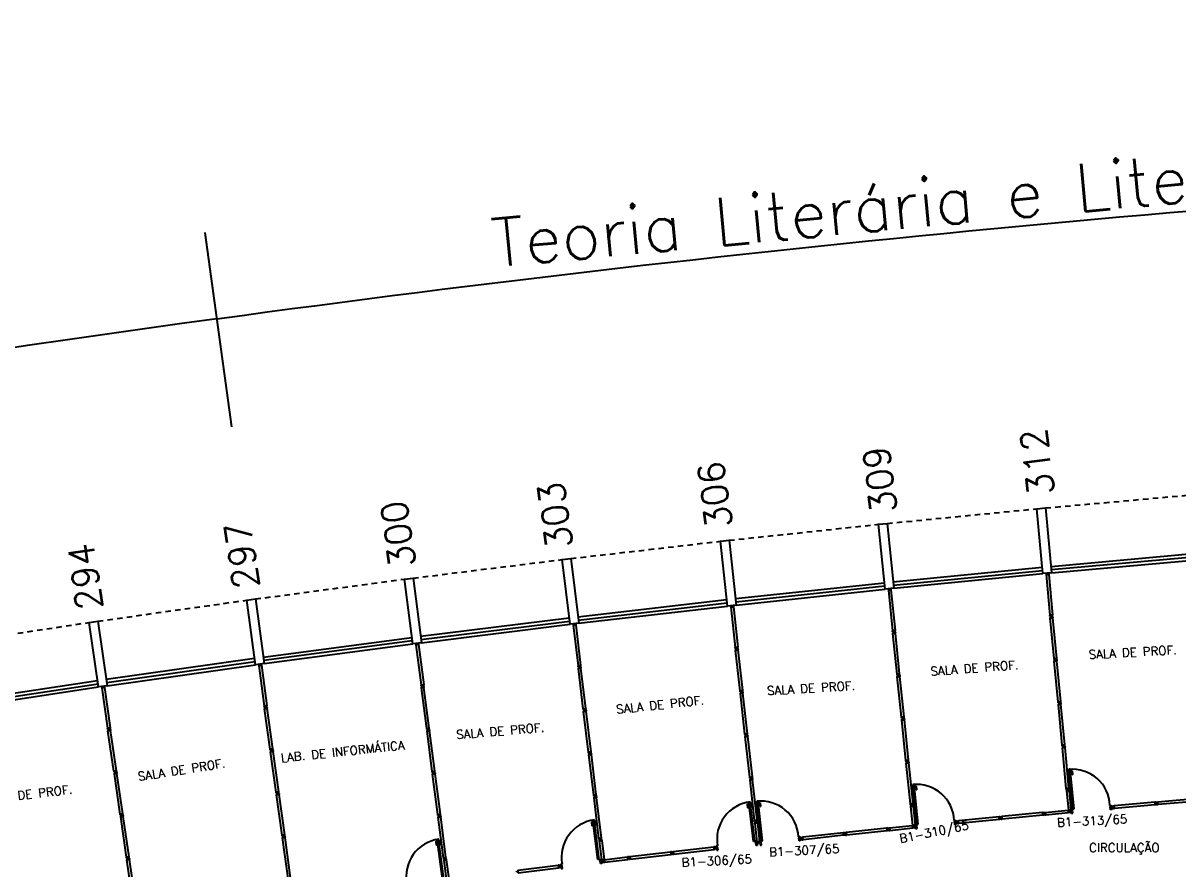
# Model space of a CAD drawing. Header units: millimetres. Extents: x 2958 to 3256, y 1036 to 1150.
# Drawn here: x 3048.78 to 3075.35, y 1130.76 to 1150.22 of the extents above; entities that cross this region are included whole.
import ezdxf

# ---------------------------------------------------------------- set-up
doc = ezdxf.new("R2010")
doc.units = ezdxf.units.MM
doc.linetypes.add('HIDDEN2', pattern=[0.1875, 0.125, -0.0625])
for name, color, linetype in [('DIV', 2, 'Continuous'), ('ESQ', 1, 'Continuous'), ('ESTR', 3, 'Continuous'), ('NOPILAR1', 2, 'Continuous'), ('PROJ', 1, 'HIDDEN2'), ('TEXTO', 2, 'Continuous'), ('TEXTO-ENDEREÇO', 2, 'Continuous'), ('USO1', 2, 'Continuous')]:
    doc.layers.add(name, color=color, linetype=linetype)
doc.styles.add('1', font='romans.shx')
doc.styles.add('NOPILAR', font='simplex.shx', dxfattribs={"height": 0.6})
doc.styles.add('UNB-100', font='simplex.shx', dxfattribs={"height": 0.2})
doc.styles.add('UNB-100-1', font='simplex.shx', dxfattribs={"height": 0.2})
doc.dimstyles.new('1-600', dxfattribs={"dimtxt": 1.1, "dimasz": 2.5, "dimexe": 2, "dimexo": 4, "dimgap": 0.2, "dimtad": 1, "dimdec": 0, "dimzin": 4, "dimdsep": 46, "dimlunit": 6, "dimtxsty": '1', "dimblk1": 'NONE', "dimblk2": 'NONE', "dimsah": 1, "dimcen": 0, "dimclrd": 2, "dimclre": 2, "dimclrt": 2, "dimadec": 0, "dimazin": 0, "dimtfac": 1, "dimtdec": 0, "dimtmove": 2, "dimatfit": 3, "dimldrblk": 'NONE', "dimfxl": 1, "dimtolj": 1, "dimtzin": 0, "dimarcsym": 0})

# ---------------------------------------------------------------- blocks, each defined once
blk = doc.blocks.new('PILAR-SLC')
blk.add_lwpolyline([(0.2, 0), (0.2, -1.5), (0, -1.5), (0, 0)], close=True)
blk = doc.blocks.new('DIVMT-SLC')
for p, q in [((-0.03, 0.03), (-0.03, 0.006)), ((-0.008, 0.03), (-0.03, 0.03)), ((-0.0185, 0.006), (-0.03, 0.006)), ((-0.0185, -0.006), (-0.0185, 0.006)), ((-0.008, 0.03), (-0.008, 0.02)), ((-0.008, 0.02), (0.008, 0.02)), ((-0.0051, 0), (0.0051, 0)), ((0.0051, 0), (-0.0051, 0)), ((-0.0051, 0), (0.0051, 0)), ((0, -0.0051), (0, 0.0051)), ((0, 0.0051), (0, -0.0051)), ((0.008, 0.03), (0.008, 0.02)), ((0.008, 0.03), (0.03, 0.03)), ((0.0205, 0.006), (0.03, 0.006)), ((0.0205, -0.006), (0.0205, 0.006)), ((0.0205, 0.006), (0.0205, -0.006)), ((0.0205, 0.006), (0.03, 0.006)), ((0.97, 0.03), (0.03, 0.03)), ((0.03, 0.006), (0.03, 0.03)), ((0.03, -0.03), (0.03, 0.03)), ((0.03, -0.005), (0.03, 0.005)), ((0.97, -0.03), (0.97, 0.03)), ((0.97, 0.03), (0.97, 0.009)), ((0.97, 0.009), (0.97, 0.027)), ((0.9795, 0.006), (0.97, 0.006)), ((0.97, -0.005), (0.97, 0.005)), ((0.9795, 0.006), (0.9795, -0.006)), ((1.0051, 0), (0.9949, 0)), ((1, 0.0051), (1, -0.0051)), ((-0.0185, -0.006), (-0.03, -0.006)), ((-0.03, -0.03), (-0.03, -0.006)), ((-0.008, -0.03), (-0.03, -0.03)), ((-0.008, -0.03), (-0.008, -0.02)), ((-0.008, -0.02), (0.008, -0.02)), ((0.008, -0.03), (0.008, -0.02)), ((0.008, -0.03), (0.03, -0.03)), ((0.0205, -0.006), (0.03, -0.006)), ((0.0205, -0.006), (0.03, -0.006)), ((0.03, -0.006), (0.03, -0.03)), ((0.97, -0.03), (0.03, -0.03)), ((0.9795, -0.006), (0.97, -0.006)), ((0.97, -0.009), (0.97, -0.027))]:
    blk.add_line(p, q)
blk = doc.blocks.new('DIVINI-SLC')
for p, q in [((-0.005, 0), (0.005, 0)), ((-0.005, 0), (0.005, 0)), ((0.008, 0.02), (0, 0.02)), ((0, 0.001), (0, 0.02)), ((0, -0.005), (0, 0.005)), ((0, -0.005), (0, 0.005)), ((0, -0.02), (0, 0.001)), ((0.008, 0.03), (0.03, 0.03)), ((0.008, 0.03), (0.008, 0.02)), ((0.02, 0.006), (0.03, 0.006)), ((0.02, 0.006), (0.02, -0.006)), ((0.02, -0.006), (0.02, 0.006)), ((0.02, 0.006), (0.03, 0.006)), ((0.02, -0.004), (0.02, 0.004)), ((0.023, 0.006), (0.027, 0.006)), ((0.03, -0.03), (0.03, 0.03)), ((0.03, 0.03), (0.03, -0.03)), ((0.03, 0.03), (0.97, 0.03)), ((0.03, 0.009), (0.03, 0.027)), ((0.03, 0.009), (0.03, 0.027)), ((0.03, -0.005), (0.03, 0.005)), ((0.03, 0.005), (0.03, -0.005)), ((0.97, 0.03), (0.97, -0.03)), ((0.98, 0.006), (0.97, 0.006)), ((0.97, 0.005), (0.97, -0.005)), ((0.98, -0.006), (0.98, 0.006)), ((0.995, 0), (1.005, 0)), ((1.005, 0), (0.995, 0)), ((1, -0.005), (1, 0.005)), ((0, -0.02), (0.008, -0.02)), ((0.008, -0.03), (0.008, -0.02)), ((0.008, -0.03), (0.03, -0.03)), ((0.02, -0.006), (0.03, -0.006)), ((0.02, -0.006), (0.03, -0.006)), ((0.023, -0.006), (0.027, -0.006)), ((0.03, -0.009), (0.03, -0.027)), ((0.03, -0.009), (0.03, -0.027)), ((0.03, -0.03), (0.03, -0.009)), ((0.03, -0.03), (0.97, -0.03)), ((0.98, -0.006), (0.97, -0.006))]:
    blk.add_line(p, q)
blk = doc.blocks.new('MTT-SLC')
for p, q in [((-0.008, 0.03), (-0.03, 0.03)), ((-0.03, 0.03), (-0.03, 0.006)), ((-0.0185, 0.006), (-0.03, 0.006)), ((-0.0185, -0.006), (-0.0185, 0.006)), ((-0.008, 0.03), (-0.008, 0.02)), ((-0.008, 0.02), (0.008, 0.02)), ((-0.0051, 0), (0.0051, 0)), ((0, -0.0051), (0, 0.0051)), ((0.008, 0.03), (0.03, 0.03)), ((0.008, 0.03), (0.008, 0.02)), ((0.0205, -0.006), (0.0205, 0.006)), ((0.0205, 0.006), (0.03, 0.006)), ((0.03, 0.006), (0.03, 0.03)), ((-0.03, -0.03), (-0.03, -0.006)), ((-0.0185, -0.006), (-0.03, -0.006)), ((-0.008, -0.03), (-0.03, -0.03)), ((-0.008, -0.02), (0.008, -0.02)), ((-0.008, -0.03), (-0.008, -0.02)), ((0.008, -0.03), (0.008, -0.02)), ((0.008, -0.03), (0.03, -0.03)), ((0.0205, -0.006), (0.03, -0.006)), ((0.03, -0.006), (0.03, -0.03))]:
    blk.add_line(p, q)
blk = doc.blocks.new('MDIVMT-SLC')
for p, q in [((-0.03, 0.03), (-0.03, 0.006)), ((-0.008, 0.03), (-0.03, 0.03)), ((-0.0185, 0.006), (-0.03, 0.006)), ((-0.0185, -0.006), (-0.0185, 0.006)), ((-0.008, 0.03), (-0.008, 0.02)), ((-0.008, 0.02), (0.008, 0.02)), ((-0.0051, 0), (0.0051, 0)), ((-0.0051, 0), (0.0051, 0)), ((0, -0.0051), (0, 0.0051)), ((0, -0.0051), (0, 0.0051)), ((0.008, 0.03), (0.008, 0.02)), ((0.008, 0.03), (0.03, 0.03)), ((0.0205, 0.006), (0.03, 0.006)), ((0.0205, -0.006), (0.0205, 0.006)), ((0.0205, 0.006), (0.03, 0.006)), ((0.0205, -0.006), (0.0205, 0.006)), ((0.03, 0.03), (0.03, -0.03)), ((0.03, 0.03), (0.47, 0.03)), ((0.03, 0.006), (0.03, 0.03)), ((0.03, 0.009), (0.03, 0.027)), ((0.03, 0.005), (0.03, -0.005)), ((0.47, 0.03), (0.47, -0.03)), ((0.4795, 0.006), (0.47, 0.006)), ((0.47, 0.005), (0.47, -0.005)), ((0.4795, -0.006), (0.4795, 0.006)), ((0.4949, 0), (0.5051, 0)), ((0.5051, 0), (0.4949, 0)), ((0.5, -0.0051), (0.5, 0.0051)), ((-0.0185, -0.006), (-0.03, -0.006)), ((-0.03, -0.03), (-0.03, -0.006)), ((-0.008, -0.03), (-0.03, -0.03)), ((-0.008, -0.03), (-0.008, -0.02)), ((-0.008, -0.02), (0.008, -0.02)), ((0.008, -0.03), (0.008, -0.02)), ((0.008, -0.03), (0.03, -0.03)), ((0.0205, -0.006), (0.03, -0.006)), ((0.0205, -0.006), (0.03, -0.006)), ((0.03, -0.006), (0.03, -0.03)), ((0.03, -0.03), (0.03, -0.009)), ((0.03, -0.009), (0.03, -0.027)), ((0.03, -0.03), (0.47, -0.03)), ((0.4795, -0.006), (0.47, -0.006))]:
    blk.add_line(p, q)
blk = doc.blocks.new('PDV2D-SLC')
at = {"layer": 'DIV'}
for p, q in [((0.03, 0.05), (0.06, 0.05)), ((0.03, 0.035), (0.03, 0.05)), ((0.03, -0.035), (0.03, 0.035)), ((0.06, 0.05), (0.06, -0.02)), ((0.941, 0.05), (0.941, -0.02)), ((0.971, 0.05), (0.941, 0.05)), ((0.971, 0.035), (0.971, 0.05)), ((0.971, -0.035), (0.971, 0.035)), ((0.03, -0.05), (0.03, -0.035)), ((0.05, -0.05), (0.03, -0.05)), ((0.05, -0.02), (0.06, -0.02)), ((0.05, -0.02), (0.05, -0.05)), ((0.079, -0.05), (0.109, -0.05)), ((0.079, -0.05), (0.079, -0.965)), ((0.109, -0.05), (0.109, -0.965)), ((0.951, -0.02), (0.941, -0.02)), ((0.951, -0.02), (0.951, -0.05)), ((0.951, -0.05), (0.971, -0.05)), ((0.971, -0.05), (0.971, -0.035)), ((0.109, -0.965), (0.079, -0.965))]:
    blk.add_line(p, q, dxfattribs=at)
at = {"layer": 'DIV', "color": 1}
for p, q in [((0.036, -0.925), (0.036, -0.835)), ((0.046, -0.835), (0.036, -0.835)), ((0.036, -0.925), (0.076, -0.925)), ((0.046, -0.915), (0.046, -0.835)), ((0.046, -0.915), (0.076, -0.915)), ((0.141, -0.915), (0.111, -0.915)), ((0.151, -0.925), (0.111, -0.925)), ((0.141, -0.915), (0.141, -0.835)), ((0.141, -0.835), (0.151, -0.835)), ((0.151, -0.925), (0.151, -0.835))]:
    blk.add_line(p, q, dxfattribs=at)
blk.add_arc((0.076, -0.1), 0.865, 270, 3.3214, dxfattribs=at)
blk = doc.blocks.new('PDV2E-SLC')
at = {"layer": 'DIV', "color": 1}
for p, q in [((0.023, 0.925), (0.063, 0.925)), ((0.023, 0.925), (0.023, 0.835)), ((0.033, 0.835), (0.023, 0.835)), ((0.033, 0.915), (0.063, 0.915)), ((0.033, 0.915), (0.033, 0.835)), ((0.138, 0.925), (0.097, 0.925)), ((0.128, 0.915), (0.097, 0.915)), ((0.128, 0.915), (0.128, 0.835)), ((0.128, 0.835), (0.137, 0.835)), ((0.138, 0.925), (0.138, 0.835))]:
    blk.add_line(p, q, dxfattribs=at)
at = {"layer": 'DIV'}
for p, q in [((0.065, 0.05), (0.065, 0.965)), ((0.095, 0.965), (0.065, 0.965)), ((0.095, 0.05), (0.095, 0.965)), ((0.049, 0.05), (0.029, 0.05)), ((0.029, 0.05), (0.029, 0.035)), ((0.029, 0.035), (0.029, -0.035)), ((0.049, 0.02), (0.049, 0.05)), ((0.049, 0.02), (0.059, 0.02)), ((0.059, -0.05), (0.059, 0.02)), ((0.065, 0.05), (0.095, 0.05)), ((0.928, -0.05), (0.928, 0.02)), ((0.938, 0.02), (0.928, 0.02)), ((0.938, 0.05), (0.958, 0.05)), ((0.938, 0.02), (0.938, 0.05)), ((0.958, 0.05), (0.958, 0.035)), ((0.958, 0.035), (0.958, -0.035)), ((0.029, -0.035), (0.029, -0.05)), ((0.029, -0.05), (0.059, -0.05)), ((0.958, -0.05), (0.928, -0.05)), ((0.958, -0.035), (0.958, -0.05))]:
    blk.add_line(p, q, dxfattribs=at)
at = {"layer": 'DIV', "color": 1}
blk.add_arc((0.062, 0.1), 0.865, 356.6786, 90, dxfattribs=at)
blk = doc.blocks.new('*D96')
at = {"layer": 'DEFPOINTS', "color": 0, "transparency": 16777216}
for p in [(3077.867, 1146.079), (3090.56, 1140.388), (3090.637, 1138.89), (3054.121, 1136.974), (3054.325, 1135.487)]:
    blk.add_point(p, dxfattribs=at)
at = {"layer": 'USO1', "color": 2, "lineweight": -2, "transparency": 16777216}
for p, q in [((3090.356, 1144.382), (3090.126, 1148.884)), ((3053.578, 1140.936), (3052.967, 1145.394))]:
    blk.add_line(p, q, dxfattribs=at)
blk.add_arc((3112.516, 710.953), 436.503, 92.92683, 97.80488, dxfattribs=at)
at = {"layer": 'USO1', "color": 2, "transparency": 16777216, "insert": (3071.626, 1146.29), "char_height": 1.1, "attachment_point": 5, "rotation": 5.3659, "style": '1'}
blk.add_mtext('\\A1;Teoria Literária e Literatura-TEL', dxfattribs=at)
blk = doc.blocks.new('_NONE')
at = {"color": 0, "linetype": 'ByBlock'}
blk.add_circle((0, 0), 0.25, dxfattribs=at)

msp = doc.modelspace()

# ---------------------------------------------------------------- linework, layer by layer
at = {"layer": 'DIV'}
for p, q in [((3072.258, 1132.061), (3072.236, 1132.059)), ((3072.236, 1132.059), (3072.238, 1132.035)), ((3072.25, 1132.036), (3072.238, 1132.035)), ((3072.251, 1132.024), (3072.24, 1132.023)), ((3072.242, 1131.999), (3072.24, 1132.023)), ((3072.264, 1132.001), (3072.242, 1131.999)), ((3072.251, 1132.024), (3072.25, 1132.036)), ((3072.258, 1132.061), (3072.259, 1132.051)), ((3072.259, 1132.051), (3072.275, 1132.052)), ((3072.263, 1132.011), (3072.279, 1132.013)), ((3072.264, 1132.001), (3072.263, 1132.011)), ((3072.264, 1132.031), (3072.274, 1132.032)), ((3072.264, 1132.031), (3072.274, 1132.032)), ((3072.269, 1132.027), (3072.268, 1132.037)), ((3072.269, 1132.027), (3072.268, 1132.037)), ((3072.274, 1132.062), (3072.296, 1132.064)), ((3072.274, 1132.062), (3072.275, 1132.052)), ((3072.28, 1132.003), (3072.279, 1132.013)), ((3072.28, 1132.003), (3072.302, 1132.005)), ((3072.289, 1132.04), (3072.298, 1132.041)), ((3072.289, 1132.04), (3072.298, 1132.041)), ((3072.29, 1132.028), (3072.289, 1132.04)), ((3072.29, 1132.028), (3072.289, 1132.04)), ((3072.29, 1132.028), (3072.299, 1132.029)), ((3072.29, 1132.028), (3072.299, 1132.029)), ((3072.296, 1132.064), (3072.828, 1132.117)), ((3072.296, 1132.064), (3072.302, 1132.005)), ((3072.298, 1132.041), (3072.296, 1132.064)), ((3072.298, 1132.044), (3072.296, 1132.061)), ((3072.298, 1132.04), (3072.299, 1132.03)), ((3072.299, 1132.029), (3072.302, 1132.005)), ((3072.302, 1132.005), (3072.3, 1132.026)), ((3072.3, 1132.026), (3072.301, 1132.008)), ((3072.302, 1132.005), (3072.834, 1132.057)), ((3072.828, 1132.117), (3072.834, 1132.057)), ((3072.84, 1132.094), (3072.831, 1132.093)), ((3072.831, 1132.092), (3072.832, 1132.082)), ((3072.841, 1132.082), (3072.832, 1132.081)), ((3072.841, 1132.082), (3072.84, 1132.094)), ((3072.856, 1132.089), (3072.866, 1132.09)), ((3072.866, 1132.09), (3072.856, 1132.089)), ((3072.856, 1132.089), (3072.866, 1132.09)), ((3072.862, 1132.085), (3072.861, 1132.095)), ((3072.862, 1132.085), (3072.861, 1132.095)), ((3072.881, 1132.098), (3072.89, 1132.098)), ((3072.882, 1132.086), (3072.881, 1132.098)), ((3072.882, 1132.086), (3072.892, 1132.086)), ((3072.888, 1132.122), (3072.894, 1132.063)), ((3072.89, 1132.101), (3072.889, 1132.119)), ((3072.891, 1132.097), (3072.891, 1132.087)), ((3072.894, 1132.063), (3072.892, 1132.083)), ((3072.892, 1132.083), (3072.893, 1132.066)), ((3068.712, 1131.708), (3069.244, 1131.765)), ((3069.244, 1131.765), (3069.25, 1131.705)), ((3069.256, 1131.742), (3069.247, 1131.741)), ((3069.247, 1131.74), (3069.248, 1131.73)), ((3069.257, 1131.73), (3069.248, 1131.729)), ((3069.257, 1131.73), (3069.256, 1131.742)), ((3069.272, 1131.737), (3069.282, 1131.738)), ((3069.282, 1131.738), (3069.272, 1131.737)), ((3069.272, 1131.737), (3069.282, 1131.738)), ((3069.278, 1131.733), (3069.277, 1131.743)), ((3069.278, 1131.733), (3069.277, 1131.743)), ((3069.297, 1131.746), (3069.306, 1131.747)), ((3069.298, 1131.734), (3069.297, 1131.746)), ((3069.298, 1131.734), (3069.308, 1131.735)), ((3069.304, 1131.771), (3069.31, 1131.711)), ((3069.306, 1131.75), (3069.304, 1131.768)), ((3069.306, 1131.746), (3069.307, 1131.736)), ((3069.308, 1131.732), (3069.309, 1131.714)), ((3069.31, 1131.711), (3069.308, 1131.732)), ((3068.674, 1131.704), (3068.652, 1131.701)), ((3068.652, 1131.701), (3068.655, 1131.678)), ((3068.666, 1131.679), (3068.655, 1131.678)), ((3068.668, 1131.667), (3068.656, 1131.666)), ((3068.659, 1131.642), (3068.656, 1131.666)), ((3068.68, 1131.644), (3068.659, 1131.642)), ((3068.668, 1131.667), (3068.666, 1131.679)), ((3068.674, 1131.704), (3068.675, 1131.694)), ((3068.675, 1131.694), (3068.691, 1131.695)), ((3068.679, 1131.654), (3068.695, 1131.656)), ((3068.68, 1131.644), (3068.679, 1131.654)), ((3068.68, 1131.674), (3068.69, 1131.675)), ((3068.68, 1131.674), (3068.69, 1131.675)), ((3068.686, 1131.67), (3068.685, 1131.68)), ((3068.686, 1131.67), (3068.685, 1131.68)), ((3068.69, 1131.705), (3068.712, 1131.708)), ((3068.69, 1131.705), (3068.691, 1131.695)), ((3068.696, 1131.646), (3068.695, 1131.656)), ((3068.696, 1131.646), (3068.718, 1131.648)), ((3068.705, 1131.683), (3068.715, 1131.684)), ((3068.705, 1131.683), (3068.715, 1131.684)), ((3068.706, 1131.671), (3068.705, 1131.683)), ((3068.706, 1131.671), (3068.705, 1131.683)), ((3068.706, 1131.671), (3068.716, 1131.672)), ((3068.706, 1131.671), (3068.716, 1131.672)), ((3068.715, 1131.684), (3068.712, 1131.708)), ((3068.712, 1131.708), (3068.718, 1131.648)), ((3068.714, 1131.687), (3068.712, 1131.705)), ((3068.715, 1131.683), (3068.716, 1131.673)), ((3068.716, 1131.672), (3068.718, 1131.648)), ((3068.716, 1131.669), (3068.718, 1131.651)), ((3068.718, 1131.648), (3068.716, 1131.669)), ((3068.718, 1131.648), (3069.25, 1131.705)), ((3062.114, 1130.942), (3062.124, 1130.943)), ((3062.119, 1130.937), (3062.118, 1130.947)), ((3062.138, 1130.951), (3062.148, 1130.952)), ((3062.14, 1130.939), (3062.138, 1130.951)), ((3062.14, 1130.939), (3062.149, 1130.94)), ((3062.145, 1130.975), (3062.683, 1131.039)), ((3062.145, 1130.975), (3062.152, 1130.916)), ((3062.147, 1130.955), (3062.145, 1130.972)), ((3062.148, 1130.951), (3062.149, 1130.941)), ((3062.149, 1130.937), (3062.151, 1130.919)), ((3062.152, 1130.916), (3062.149, 1130.937)), ((3062.152, 1130.916), (3062.689, 1130.98)), ((3062.705, 1131.042), (3062.683, 1131.039)), ((3062.683, 1131.039), (3062.689, 1130.98)), ((3062.685, 1131.016), (3062.683, 1131.039)), ((3062.695, 1131.017), (3062.685, 1131.016)), ((3062.695, 1131.017), (3062.685, 1131.016)), ((3062.685, 1131.015), (3062.687, 1131.005)), ((3062.696, 1131.005), (3062.687, 1131.004)), ((3062.696, 1131.005), (3062.687, 1131.004)), ((3062.687, 1131.004), (3062.689, 1130.98)), ((3062.711, 1130.982), (3062.689, 1130.98)), ((3062.696, 1131.005), (3062.695, 1131.017)), ((3062.695, 1131.017), (3062.696, 1131.005)), ((3062.705, 1131.042), (3062.706, 1131.032)), ((3062.722, 1131.034), (3062.706, 1131.032)), ((3062.726, 1130.994), (3062.71, 1130.992)), ((3062.711, 1130.982), (3062.71, 1130.992)), ((3062.721, 1131.013), (3062.711, 1131.012)), ((3062.711, 1131.012), (3062.721, 1131.013)), ((3062.721, 1131.013), (3062.711, 1131.012)), ((3062.716, 1131.008), (3062.715, 1131.018)), ((3062.715, 1131.018), (3062.716, 1131.008)), ((3062.72, 1131.044), (3062.742, 1131.046)), ((3062.72, 1131.044), (3062.722, 1131.034)), ((3062.727, 1130.984), (3062.726, 1130.994)), ((3062.727, 1130.984), (3062.749, 1130.986)), ((3062.734, 1131.021), (3062.745, 1131.022)), ((3062.734, 1131.021), (3062.735, 1131.009)), ((3062.735, 1131.009), (3062.746, 1131.01)), ((3062.742, 1131.046), (3062.745, 1131.022)), ((3062.749, 1130.986), (3062.746, 1131.01))]:
    msp.add_line(p, q, dxfattribs=at)
at = {"layer": 'ESQ'}
for p, q in [((3072.43, 1137.724), (3075.865, 1138.032)), ((3072.437, 1137.65), (3075.872, 1137.957)), ((3072.444, 1137.575), (3075.878, 1137.883)), ((3068.798, 1137.368), (3072.23, 1137.705)), ((3068.806, 1137.294), (3072.237, 1137.631)), ((3065.17, 1136.982), (3068.598, 1137.348)), ((3068.813, 1137.219), (3072.245, 1137.556)), ((3065.178, 1136.907), (3068.606, 1137.273)), ((3065.186, 1136.832), (3068.614, 1137.199)), ((3061.544, 1136.564), (3064.97, 1136.959)), ((3061.553, 1136.489), (3064.978, 1136.885)), ((3061.561, 1136.415), (3064.987, 1136.81)), ((3057.922, 1136.115), (3061.344, 1136.54)), ((3057.932, 1136.041), (3061.354, 1136.466)), ((3057.941, 1135.967), (3061.363, 1136.391)), ((3054.305, 1135.636), (3057.723, 1136.09)), ((3054.315, 1135.562), (3057.733, 1136.015)), ((3054.324, 1135.487), (3057.743, 1135.941)), ((3050.691, 1135.126), (3054.105, 1135.609)), ((3050.702, 1135.052), (3054.116, 1135.534)), ((3050.712, 1134.977), (3054.126, 1135.46)), ((3047.082, 1134.585), (3050.492, 1135.097)), ((3047.093, 1134.511), (3050.503, 1135.023)), ((3047.104, 1134.437), (3050.514, 1134.949))]:
    msp.add_line(p, q, dxfattribs=at)
at = {"layer": 'PROJ'}
for p, q in [((3072.304, 1139.068), (3075.751, 1139.377)), ((3068.66, 1138.711), (3072.104, 1139.05)), ((3065.02, 1138.323), (3068.461, 1138.691)), ((3061.383, 1137.904), (3064.821, 1138.301)), ((3057.75, 1137.454), (3061.184, 1137.88)), ((3054.121, 1136.973), (3057.552, 1137.429)), ((3050.496, 1136.462), (3053.923, 1136.946)), ((3046.875, 1135.919), (3050.298, 1136.433))]:
    msp.add_line(p, q, dxfattribs=at)
at = {"layer": 'USO1', "color": 2}
msp.add_line((3053.578, 1140.936), (3052.966, 1145.405), dxfattribs=at)
msp.add_arc((3112.515, 710.962), 436.504, 97.80488, 105.10406, dxfattribs=at)

# ---------------------------------------------------------------- block references
at = {"layer": 'DIV'}
for name, p, rotation in [('DIVINI-SLC', (3072.345, 1137.566), 275.2658819365843), ('DIVINI-SLC', (3068.715, 1137.209), 275.7536902699177), ('DIVINI-SLC', (3065.087, 1136.822), 276.241498603251), ('DIVMT-SLC', (3072.437, 1136.57), 275.5173211353335), ('DIVINI-SLC', (3061.463, 1136.403), 276.7293069365844), ('DIVMT-SLC', (3068.815, 1136.214), 276.0051294686669), ('DIVINI-SLC', (3057.843, 1135.954), 277.2171152699177), ('DIVMT-SLC', (3065.196, 1135.827), 276.4929378020002), ('DIVINI-SLC', (3054.226, 1135.474), 277.704923603251), ('DIVMT-SLC', (3072.533, 1135.575), 275.3883957364857), ('DIVMT-SLC', (3061.58, 1135.41), 276.9807461353336), ('DIVMT-SLC', (3068.92, 1135.22), 275.8762040698191), ('DIVINI-SLC', (3050.614, 1134.963), 278.1927319365843), ('DIVMT-SLC', (3057.968, 1134.962), 277.4685544686669), ('DIVMT-SLC', (3065.309, 1134.834), 276.3640124031524), ('DIVMT-SLC', (3054.36, 1134.483), 277.9563628020002), ('DIVMT-SLC', (3061.702, 1134.417), 276.8518207364857), ('DIVMT-SLC', (3072.627, 1134.579), 275.3983862981195), ('DIVMT-SLC', (3069.022, 1134.225), 275.8861946314529), ('DIVMT-SLC', (3050.756, 1133.973), 278.4441711353335), ('DIVMT-SLC', (3058.098, 1133.97), 277.3396290698191), ('DIVMT-SLC', (3065.42, 1133.84), 276.3740029647862), ('DIVMT-SLC', (3072.721, 1133.583), 275.3967474490764), ('DIVMT-SLC', (3054.499, 1133.493), 277.8274374031524), ('DIVMT-SLC', (3061.821, 1133.425), 276.8618112981196), ('DIVMT-SLC', (3069.125, 1133.23), 275.8845557824098), ('PDV2E-SLC', (3072.869, 1132.087), 5.386953606773425), ('DIVMT-SLC', (3050.903, 1132.984), 278.3152457364857), ('DIVMT-SLC', (3058.226, 1132.979), 277.3496196314529), ('DIVMT-SLC', (3065.531, 1132.846), 276.3723641157432), ('PDV2E-SLC', (3069.285, 1131.735), 5.874753606773405), ('DIVMT-SLC', (3054.635, 1132.502), 277.8374279647862), ('MDIVMT-SLC', (3072.815, 1132.588), 275.3098132643073), ('DIVMT-SLC', (3061.941, 1132.432), 276.8601724490765), ('PDV2D-SLC', (3065.696, 1131.355), 186.7420117476949), ('PDV2E-SLC', (3065.704, 1131.352), 6.362553606773422), ('MDIVMT-SLC', (3069.227, 1132.235), 275.7976215976407), ('DIVMT-SLC', (3073.858, 1132.18), 5.131626556045664), ('DIVMT-SLC', (3074.859, 1132.269), 5.042354392854746), ('DIVMT-SLC', (3051.048, 1131.995), 278.3252362981195), ('DIVMT-SLC', (3058.354, 1131.987), 277.3479807824098), ('DIVMT-SLC', (3071.274, 1131.934), 5.530154392854715), ('MTT-SLC', (3072.861, 1132.09), 5.363851221047255), ('PDV2D-SLC', (3062.119, 1130.942), 187.229811747695), ('MDIVMT-SLC', (3065.642, 1131.852), 276.285429930974), ('MTT-SLC', (3069.277, 1131.738), 5.851651221047272), ('DIVMT-SLC', (3070.273, 1131.836), 5.619426556045639), ('DIVMT-SLC', (3054.771, 1131.511), 277.8357891157431), ('MDIVMT-SLC', (3062.06, 1131.439), 276.7732382643074), ('DIVMT-SLC', (3066.691, 1131.462), 6.107226556045664), ('DIVMT-SLC', (3067.691, 1131.569), 6.017954392854744), ('PDV2D-SLC', (3058.545, 1130.499), 187.7176117476949), ('DIVMT-SLC', (3064.703, 1131.241), 186.3910695165031), ('DIVMT-SLC', (3051.193, 1131.005), 278.3235974490764), ('MDIVMT-SLC', (3058.482, 1130.995), 277.2610465976407), ('MTT-SLC', (3062.119, 1130.942), 6.827251221047268), ('DIVMT-SLC', (3063.709, 1131.126), 186.4944163252503), ('DIVMT-SLC', (3061.126, 1130.819), 186.8788695165031)]:
    msp.add_blockref(name, p, dxfattribs=dict(at, rotation=rotation))
at = {"layer": 'ESTR'}
for p, rotation in [((3072.105, 1139.05), 5.365853658536585), ((3068.462, 1138.691), 5.853658536585365), ((3064.822, 1138.301), 6.341463414634144), ((3061.185, 1137.881), 6.829268292682927), ((3057.552, 1137.429), 7.317073170731705), ((3053.923, 1136.946), 7.804878048780486), ((3050.299, 1136.433), 8.292682926829267)]:
    msp.add_blockref('PILAR-SLC', p, dxfattribs=dict(at, rotation=rotation))

# ---------------------------------------------------------------- texts
at = {"layer": 'NOPILAR1', "style": 'NOPILAR'}
for s, rotation, p in [('312', 97.3487, (3072.511, 1139.398)), ('312', 97.3487, (3072.511, 1139.398)), ('309', 97.3487, (3068.887, 1138.992)), ('309', 97.3487, (3068.887, 1138.992)), ('306', 98.1167, (3065.099, 1138.643)), ('306', 98.1167, (3065.099, 1138.643)), ('303', 98.1167, (3061.428, 1138.176)), ('303', 98.1167, (3061.427, 1138.176)), ('300', 98.1167, (3057.812, 1137.74)), ('300', 98.1167, (3057.812, 1137.74)), ('297', 98.1167, (3054.22, 1137.253)), ('297', 98.1167, (3054.22, 1137.253)), ('294', 98.1167, (3050.614, 1136.764)), ('294', 98.1167, (3050.614, 1136.764))]:
    msp.add_text(s, height=0.6, rotation=rotation, dxfattribs=at).set_placement(p)
at = {"layer": 'TEXTO', "style": 'UNB-100'}
for s, rotation, p in [('SALA DE PROF.', 3.1585, (3073.303, 1135.592)), ('SALA DE PROF.', 4.393, (3069.664, 1135.206)), ('SALA DE PROF.', 3.4733, (3065.901, 1134.76)), ('SALA DE PROF.', 6.1622, (3062.435, 1134.332)), ('SALA DE PROF.', 4.7574, (3058.752, 1133.752)), ('LAB. DE INFORMÁTICA', 6.0222, (3054.716, 1133.214)), ('SALA DE PROF.', 8.9611, (3051.435, 1132.785)), ('SALA DE PROF.', 6.6094, (3047.899, 1132.262))]:
    msp.add_text(s, height=0.2, rotation=rotation, dxfattribs=at).set_placement(p)
msp.add_text('CIRCULAÇÃO', height=0.2, dxfattribs=at).set_placement((3073.307, 1131.152))
at = {"layer": 'TEXTO-ENDEREÇO', "style": 'UNB-100-1'}
for s, rotation, p in [('B1-313/65', 3.0253, (3072.572, 1131.728)), ('B1-310/65', 11.4322, (3068.963, 1131.357)), ('B1-307/65', 3.0253, (3065.948, 1131.047)), ('B1-306/65', 3.0253, (3063.934, 1130.809))]:
    msp.add_text(s, height=0.2, rotation=rotation, dxfattribs=at).set_placement(p)

# ---------------------------------------------------------------- dimensions: what is measured, and where the dimension line sits
at = {"layer": 'USO1'}
dim = msp.add_angular_dim_2l(base=(3077.867, 1146.079), line1=((3054.121, 1136.974), (3054.325, 1135.487)), line2=((3090.56, 1140.388), (3090.637, 1138.89)), text='Teoria Literária e Literatura-TEL', dimstyle='1-600', override={"dimazin": 1}, dxfattribs=at)
dim.commit()
dim.dimension.update_dxf_attribs({"geometry": '*D96', "text_midpoint": (3071.626, 1146.29)})

doc.saveas('drawing.dxf')
